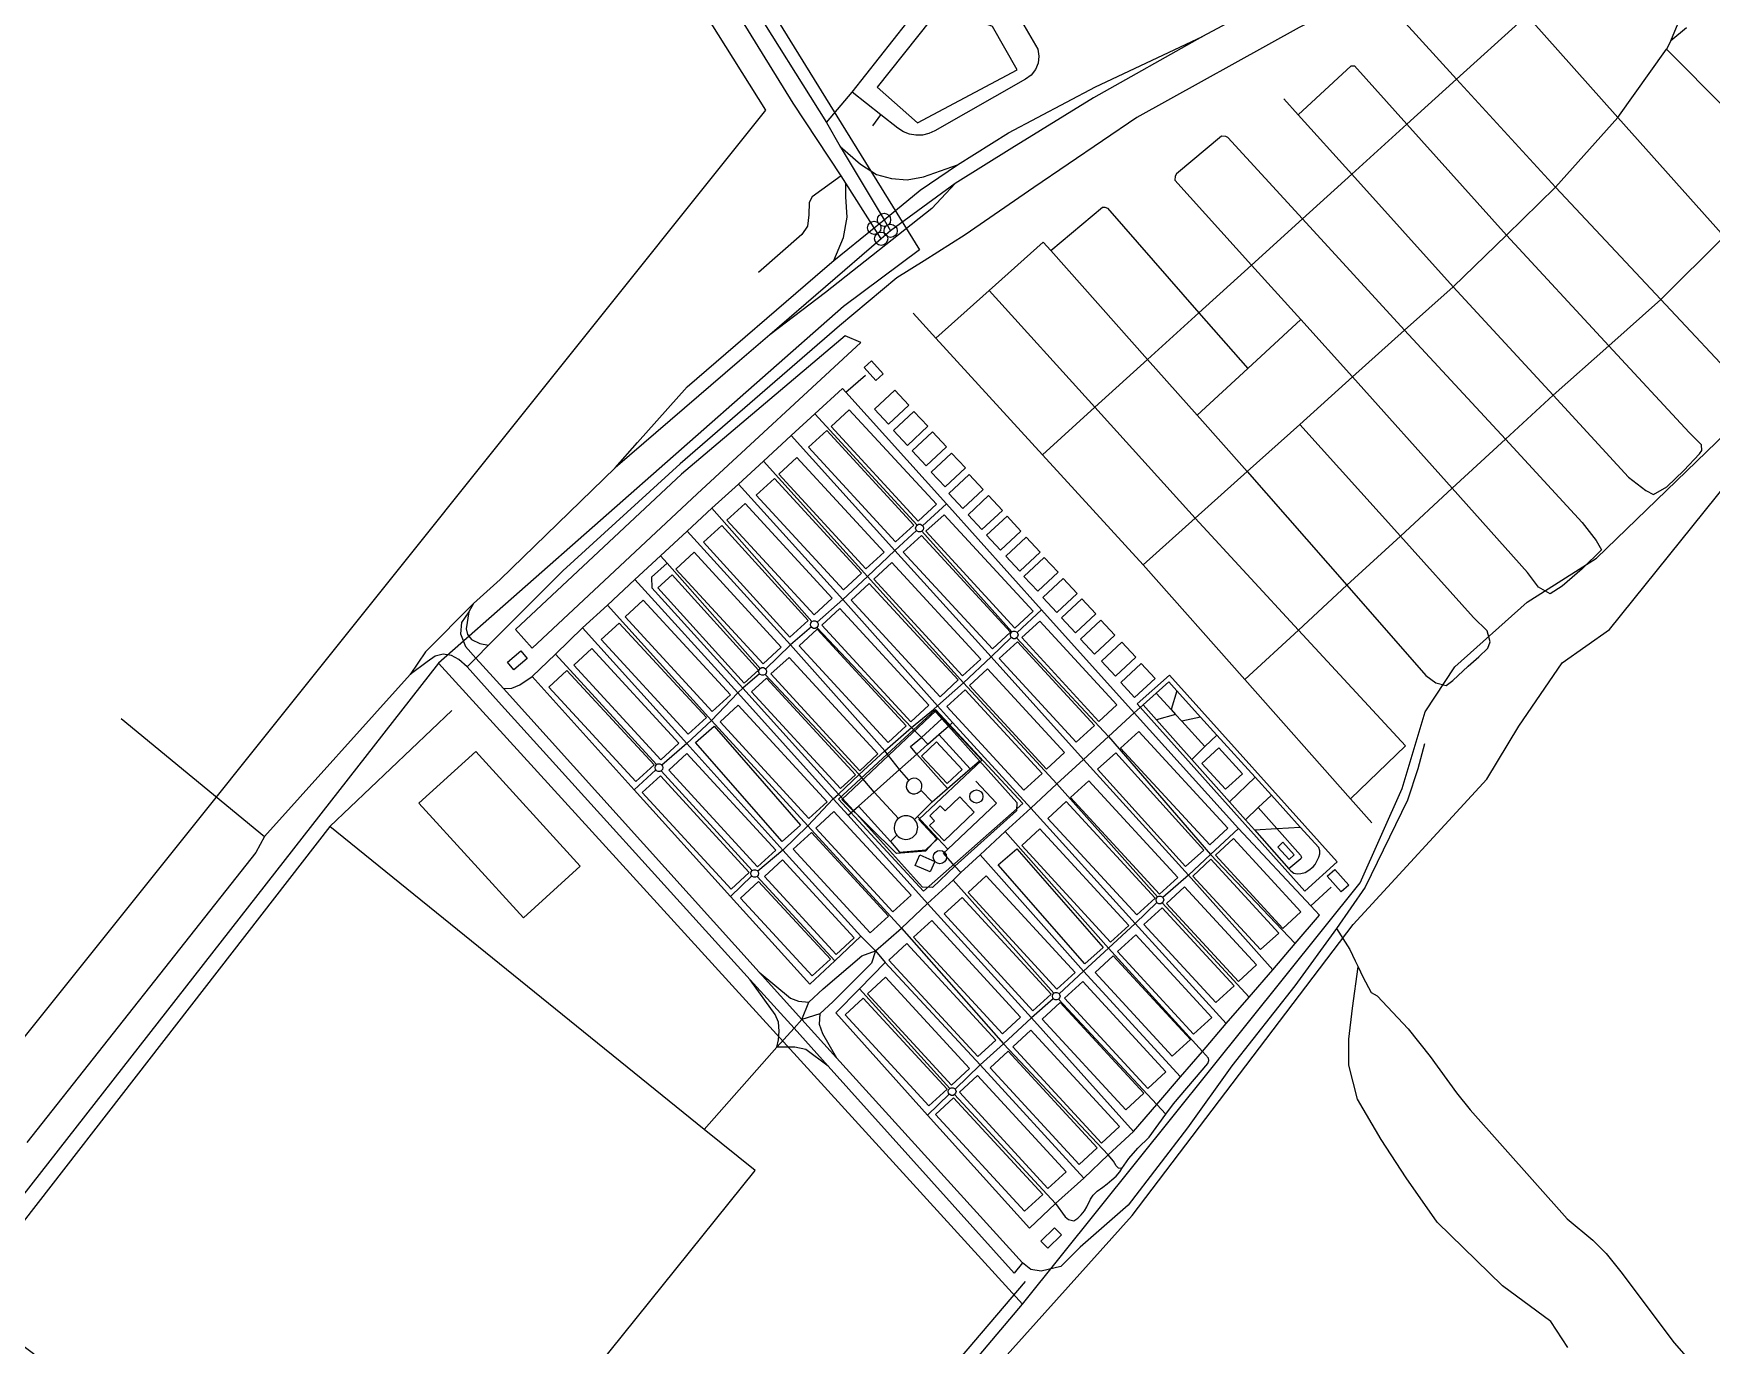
# Model space of a CAD drawing. Header units: metres. Extents: x 11276530 to 11306586, y 355867 to 367650.
# Drawn here: x 11294218 to 11295488, y 360342 to 361335 of the extents above; entities that cross this region are included whole.
import ezdxf

# ---------------------------------------------------------------- set-up
doc = ezdxf.new("R2010")
doc.units = ezdxf.units.M
for name, color, linetype in [('AMENITY', 6, 'Continuous'), ('BUILDING', 8, 'Continuous'), ('HIGHWAY_FOOTWAY', 6, 'Continuous'), ('HIGHWAY_PATH', 3, 'Continuous'), ('HIGHWAY_PRIMARY', 2, 'Continuous'), ('HIGHWAY_RESIDENTIAL', 7, 'Continuous'), ('HIGHWAY_SERVICE', 8, 'Continuous'), ('HIGHWAY_TERTIARY', 3, 'Continuous'), ('LANDUSE', 2, 'Continuous'), ('NATURAL_WATER', 5, 'Continuous'), ('OSM_OTHER', 7, 'Continuous')]:
    doc.layers.add(name, color=color, linetype=linetype)

msp = doc.modelspace()

# ---------------------------------------------------------------- linework, layer by layer
at = {"layer": 'AMENITY'}
for points in [[(11294918.7, 360757.1), (11294929.7, 360745.5), (11294906.8, 360723.8), (11294895.8, 360735.4), (11294899.6, 360739), (11294896, 360742.7), (11294904, 360750.3), (11294907.6, 360746.5), (11294918.7, 360757.1)], [(11294888.4, 360713.2), (11294899.8, 360708.3), (11294896.3, 360700.3), (11294884.9, 360705.2), (11294888.4, 360713.2)]]:
    msp.add_lwpolyline(points, close=True, dxfattribs=at)
for centre in [(11294931.3, 360757.5), (11294903.7, 360711.6)]:
    msp.add_circle(centre, 5, dxfattribs=at)
at = {"layer": 'BUILDING'}
for points in [[(11294852, 361087.3), (11294860.8, 361077.4), (11294855.2, 361072.4), (11294846.4, 361082.3), (11294852, 361087.3)], [(11294854.1, 361050.6), (11294869.5, 361065), (11294880.1, 361053.7), (11294864.7, 361039.3), (11294854.1, 361050.6)], [(11294835, 361050.3), (11294901, 360978.7), (11294887.2, 360966), (11294821.3, 361037.6), (11294835, 361050.3)], [(11294868.6, 361034.6), (11294884, 361049), (11294894.6, 361037.7), (11294879.1, 361023.3), (11294868.6, 361034.6)], [(11294818, 361034.5), (11294883.9, 360962.9), (11294870.2, 360950.2), (11294804.2, 361021.8), (11294818, 361034.5)], [(11294882.7, 361019.1), (11294898.1, 361033.5), (11294908.6, 361022.2), (11294893.2, 361007.8), (11294882.7, 361019.1)], [(11294795.5, 361014.1), (11294861.4, 360942.4), (11294847.7, 360929.8), (11294781.8, 361001.4), (11294795.5, 361014.1)], [(11294897.1, 361003.1), (11294912.5, 361017.5), (11294923.1, 361006.2), (11294907.7, 360991.8), (11294897.1, 361003.1)], [(11294778.4, 360998.3), (11294844.3, 360926.6), (11294830.6, 360914), (11294764.7, 360985.6), (11294778.4, 360998.3)], [(11294910.5, 360986.8), (11294925.9, 361001.2), (11294936.5, 360989.9), (11294921.1, 360975.5), (11294910.5, 360986.8)], [(11294925, 360970.8), (11294940.4, 360985.2), (11294951, 360973.9), (11294935.5, 360959.5), (11294925, 360970.8)], [(11294756.2, 360979.3), (11294822.1, 360907.7), (11294808.4, 360895), (11294742.5, 360966.7), (11294756.2, 360979.3)], [(11294906.8, 360970.8), (11294974.2, 360897.7), (11294960.5, 360885), (11294893.1, 360958.2), (11294906.8, 360970.8)], [(11294939, 360955.3), (11294954.5, 360969.7), (11294965, 360958.4), (11294949.6, 360944), (11294939, 360955.3)], [(11294738.6, 360962.7), (11294804, 360890.6), (11294790.2, 360878.1), (11294724.7, 360950.1), (11294738.6, 360962.7)], [(11294889.8, 360955), (11294957.1, 360881.9), (11294943.4, 360869.3), (11294876, 360942.4), (11294889.8, 360955)], [(11294717.7, 360942.3), (11294783.6, 360870.6), (11294769.9, 360858), (11294703.9, 360929.6), (11294717.7, 360942.3)], [(11294953.5, 360939.3), (11294968.9, 360953.7), (11294979.5, 360942.4), (11294964.1, 360928), (11294953.5, 360939.3)], [(11294867.3, 360934.6), (11294934.6, 360861.5), (11294920.9, 360848.8), (11294853.6, 360922), (11294867.3, 360934.6)], [(11294967.2, 360924.1), (11294982.6, 360938.5), (11294993.2, 360927.2), (11294977.8, 360912.8), (11294967.2, 360924.1)], [(11294701, 360925.2), (11294766.3, 360853), (11294755.5, 360843.2), (11294690.2, 360915.4), (11294701, 360925.2)], [(11294850.2, 360918.8), (11294917.5, 360845.7), (11294903.8, 360833), (11294836.5, 360906.2), (11294850.2, 360918.8)], [(11294981.7, 360908.1), (11294997.1, 360922.5), (11295007.7, 360911.2), (11294992.2, 360896.8), (11294981.7, 360908.1)], [(11294679.2, 360906), (11294745.1, 360834.4), (11294731.4, 360821.8), (11294665.5, 360893.4), (11294679.2, 360906)], [(11294995.7, 360892.6), (11295011.2, 360907), (11295021.7, 360895.7), (11295006.3, 360881.3), (11294995.7, 360892.6)], [(11294828, 360899.8), (11294895.3, 360826.7), (11294881.6, 360814.1), (11294814.3, 360887.2), (11294828, 360899.8)], [(11295010.2, 360876.6), (11295025.6, 360891), (11295036.2, 360879.7), (11295020.8, 360865.3), (11295010.2, 360876.6)], [(11294661, 360888.8), (11294726.9, 360817.2), (11294713.2, 360804.6), (11294647.2, 360876.2), (11294661, 360888.8)], [(11294810.9, 360884.1), (11294878.2, 360810.9), (11294864.5, 360798.3), (11294797.2, 360871.4), (11294810.9, 360884.1)], [(11294979.4, 360890.3), (11295037.7, 360826.9), (11295024, 360814.3), (11294965.6, 360877.7), (11294979.4, 360890.3)], [(11294591.4, 360862), (11294581.2, 360853.4), (11294576.3, 360859.2), (11294586.5, 360867.8), (11294591.4, 360862)], [(11294640.3, 360869.5), (11294706.2, 360797.9), (11294692.5, 360785.2), (11294626.6, 360856.8), (11294640.3, 360869.5)], [(11294962.3, 360874.5), (11295020.6, 360811.1), (11295006.9, 360798.5), (11294948.6, 360861.9), (11294962.3, 360874.5)], [(11295026.1, 360859.8), (11295041.5, 360874.2), (11295052.1, 360862.9), (11295036.7, 360848.5), (11295026.1, 360859.8)], [(11294621.4, 360852.9), (11294687.3, 360781.3), (11294673.6, 360768.7), (11294607.7, 360840.3), (11294621.4, 360852.9)], [(11294789.5, 360862.8), (11294856.8, 360789.7), (11294843.1, 360777), (11294775.8, 360850.2), (11294789.5, 360862.8)], [(11294939.8, 360854.1), (11294998.1, 360790.7), (11294984.4, 360778.1), (11294926.1, 360841.5), (11294939.8, 360854.1)], [(11295040.6, 360843.8), (11295056, 360858.2), (11295066.6, 360846.9), (11295051.1, 360832.5), (11295040.6, 360843.8)], [(11294772.4, 360847), (11294839.7, 360773.9), (11294828.5, 360763.5), (11294761.1, 360836.7), (11294772.4, 360847)], [(11294922.7, 360838.3), (11294981.1, 360774.9), (11294967.3, 360762.3), (11294909, 360825.7), (11294922.7, 360838.3)], [(11294751, 360826.6), (11294818.3, 360753.4), (11294804.6, 360740.8), (11294737.3, 360814), (11294751, 360826.6)], [(11294732.8, 360810.6), (11294798.2, 360735.7), (11294784.2, 360723.5), (11294718.7, 360798.3), (11294732.8, 360810.6)], [(11295054.2, 360806.7), (11295121.6, 360733.5), (11295107.9, 360720.9), (11295040.5, 360794.1), (11295054.2, 360806.7)], [(11294712.1, 360790), (11294779.4, 360716.9), (11294765.7, 360704.2), (11294698.4, 360777.4), (11294712.1, 360790)], [(11295036.9, 360790.6), (11295103.5, 360716.9), (11295089.7, 360704.4), (11295023, 360778.1), (11295036.9, 360790.6)], [(11294692.1, 360773), (11294759.4, 360699.9), (11294745.7, 360687.3), (11294678.3, 360760.4), (11294692.1, 360773)], [(11295016.3, 360769.4), (11295083.7, 360696.2), (11295069.9, 360683.6), (11295002.6, 360756.7), (11295016.3, 360769.4)], [(11294999.2, 360753.6), (11295066.6, 360680.4), (11295052.8, 360667.8), (11294985.5, 360740.9), (11294999.2, 360753.6)], [(11294823.5, 360746.1), (11294881.9, 360682.7), (11294868.1, 360670.1), (11294809.8, 360733.5), (11294823.5, 360746.1)], [(11294806.4, 360730.3), (11294864.8, 360666.9), (11294851, 360654.3), (11294792.7, 360717.7), (11294806.4, 360730.3)], [(11294979.3, 360733), (11295046.6, 360659.9), (11295032.9, 360647.2), (11294965.6, 360720.4), (11294979.3, 360733)], [(11294961.8, 360717.9), (11295027.3, 360643.1), (11295013.3, 360630.8), (11294947.8, 360705.6), (11294961.8, 360717.9)], [(11295125.9, 360725.7), (11295177, 360670.2), (11295163.3, 360657.6), (11295112.2, 360713), (11295125.9, 360725.7)], [(11294784.6, 360709.5), (11294838.9, 360650.5), (11294825.2, 360637.9), (11294770.9, 360696.9), (11294784.6, 360709.5)], [(11295108.8, 360709.9), (11295160.2, 360654.1), (11295146.4, 360641.5), (11295095.1, 360697.2), (11295108.8, 360709.9)], [(11295202.6, 360702.2), (11295213.1, 360690.3), (11295207.5, 360685.3), (11295196.9, 360697.1), (11295202.6, 360702.2)], [(11294766.5, 360693.2), (11294820.8, 360634.2), (11294807.1, 360621.6), (11294752.8, 360680.6), (11294766.5, 360693.2)], [(11294938.7, 360697.4), (11295006, 360624.3), (11294992.3, 360611.6), (11294925, 360684.8), (11294938.7, 360697.4)], [(11295088.9, 360689), (11295143.3, 360629.9), (11295129.6, 360617.3), (11295075.2, 360676.4), (11295088.9, 360689)], [(11294920.5, 360681.1), (11294987.8, 360607.9), (11294974.1, 360595.3), (11294906.8, 360668.5), (11294920.5, 360681.1)], [(11294897.5, 360663.7), (11294964.8, 360590.5), (11294951.1, 360577.9), (11294883.8, 360651), (11294897.5, 360663.7)], [(11295071.9, 360673.2), (11295126.4, 360614), (11295112.6, 360601.4), (11295058.1, 360660.6), (11295071.9, 360673.2)], [(11295051.9, 360652.7), (11295109.4, 360590.2), (11295095.7, 360577.6), (11295038.2, 360640), (11295051.9, 360652.7)], [(11294878.7, 360646.2), (11294946.1, 360573.1), (11294932.4, 360560.5), (11294865, 360633.6), (11294878.7, 360646.2)], [(11295034.9, 360636.9), (11295093.3, 360573.4), (11295079.6, 360560.8), (11295021.1, 360624.2), (11295034.9, 360636.9)], [(11294862.6, 360620.7), (11294926.1, 360551.6), (11294912.4, 360539), (11294848.8, 360608.1), (11294862.6, 360620.7)], [(11295011.9, 360617.3), (11295074.8, 360548.9), (11295061.1, 360536.3), (11294998.1, 360604.7), (11295011.9, 360617.3)], [(11294845.7, 360604.7), (11294909.1, 360535.8), (11294895.3, 360523.2), (11294832, 360592.1), (11294845.7, 360604.7)], [(11294994.8, 360601.5), (11295058, 360532.9), (11295044.3, 360520.2), (11294981, 360588.9), (11294994.8, 360601.5)], [(11294972.5, 360580.5), (11295039.6, 360507.6), (11295025.9, 360495), (11294958.8, 360567.9), (11294972.5, 360580.5)], [(11294955.4, 360564.7), (11295022.8, 360491.5), (11295009.1, 360478.9), (11294941.7, 360552.1), (11294955.4, 360564.7)], [(11294932.1, 360546.3), (11294999.2, 360473.4), (11294985.5, 360460.7), (11294918.4, 360533.6), (11294932.1, 360546.3)], [(11294914.1, 360529.4), (11294981.5, 360456.2), (11294967.8, 360443.6), (11294900.4, 360516.8), (11294914.1, 360529.4)], [(11294995.7, 360425.5), (11294985.3, 360415.4), (11294980, 360420.7), (11294990.4, 360430.9), (11294995.7, 360425.5)]]:
    msp.add_lwpolyline(points, close=True, dxfattribs=at)
at = {"layer": 'HIGHWAY_FOOTWAY'}
for points in [[(11294809, 361047.2), (11294886.4, 360962.9)], [(11294770.1, 361011.3), (11294848.8, 360924)], [(11294731, 360975.7), (11294806.8, 360889.9)], [(11294908.6, 360978.9), (11294890.4, 360962.4)], [(11294886, 360958.9), (11294869.6, 360943.8)], [(11294886.4, 360962.9), (11294887.6, 360963.5), (11294888.9, 360963.5), (11294890, 360962.9), (11294890.4, 360962.4), (11294890.9, 360961.9), (11294891.2, 360960.6), (11294890.9, 360959.3), (11294890.1, 360958.3), (11294888.9, 360957.8), (11294887.6, 360957.8), (11294886.4, 360958.3), (11294886, 360958.9), (11294885.6, 360959.3), (11294885.3, 360960.6), (11294885.6, 360961.9), (11294886.4, 360962.9)], [(11294890.1, 360958.3), (11294958.1, 360882.1)], [(11294869.6, 360943.8), (11294848.8, 360924)], [(11294697.2, 360934.2), (11294685.5, 360923.5), (11294685.6, 360915.5), (11294754.6, 360839.4), (11294826.9, 360759.3)], [(11294692.3, 360939.7), (11294697.2, 360934.2), (11294767.6, 360854.4)], [(11294848.8, 360924), (11294830.1, 360906.6)], [(11294848.8, 360924), (11294921.6, 360843.6)], [(11294830.1, 360906.6), (11294810.8, 360889.4)], [(11294652.1, 360902.2), (11294730.8, 360815)], [(11294980.5, 360898.8), (11294962.1, 360881.6)], [(11294806.4, 360885.9), (11294790.6, 360872.3)], [(11294806.8, 360889.9), (11294808, 360890.4), (11294809.3, 360890.4), (11294810.4, 360889.9), (11294810.8, 360889.4), (11294811.3, 360888.9), (11294811.6, 360887.6), (11294811.3, 360886.3), (11294810.5, 360885.3), (11294809.3, 360884.7), (11294808, 360884.7), (11294806.8, 360885.3), (11294806.4, 360885.9), (11294806, 360886.3), (11294805.7, 360887.6), (11294806, 360888.8), (11294806.8, 360889.9)], [(11294810.5, 360885.3), (11294882.3, 360809.6)], [(11294958.1, 360882.1), (11294959.2, 360882.6), (11294960.5, 360882.6), (11294961.7, 360882.1), (11294962.1, 360881.6), (11294962.5, 360881.1), (11294962.8, 360879.8), (11294962.5, 360878.5), (11294961.7, 360877.5), (11294960.6, 360876.9), (11294959.3, 360876.9), (11294958.1, 360877.5), (11294957.7, 360877.9), (11294957.3, 360878.5), (11294957, 360879.8), (11294957.3, 360881), (11294958.1, 360882.1)], [(11294790.6, 360872.3), (11294771.7, 360853.9)], [(11294957.7, 360877.9), (11294942.5, 360863.1)], [(11294961.7, 360877.5), (11295031.4, 360802.8)], [(11294612.6, 360865.3), (11294689.2, 360781.6)], [(11294767.6, 360854.4), (11294768.8, 360855), (11294770.1, 360855), (11294771.3, 360854.4), (11294771.7, 360853.9), (11294772.1, 360853.4), (11294772.4, 360852.1), (11294772.1, 360850.9), (11294771.3, 360849.9), (11294770.1, 360849.3), (11294768.8, 360849.3), (11294767.7, 360849.8), (11294767.2, 360850.4), (11294766.8, 360850.9), (11294766.5, 360852.1), (11294766.8, 360853.4), (11294767.6, 360854.4)], [(11294942.5, 360863.1), (11294921.6, 360843.6)], [(11294767.2, 360850.4), (11294754.6, 360839.4), (11294750.7, 360836)], [(11294771.3, 360849.9), (11294842.6, 360774)], [(11294921.6, 360843.6), (11294901.9, 360826)], [(11294921.6, 360843.6), (11294992.3, 360767)], [(11295190.5, 360718.8), (11295176.5, 360734.3), (11295154.6, 360758.5), (11295142.3, 360772), (11295113.4, 360804), (11295101, 360817.6), (11295083.1, 360837.4), (11295076.9, 360844.2), (11295067.5, 360835.8), (11295057.6, 360826.8), (11295050.8, 360820.7)], [(11294750.7, 360836), (11294730.8, 360815)], [(11295067.5, 360835.8), (11295078.7, 360823.4), (11295082.1, 360819.6), (11295086.8, 360814.4), (11295104.2, 360795.2)], [(11295083.1, 360837.4), (11295078.7, 360823.4)], [(11294730.8, 360815), (11294712.1, 360797.5)], [(11294730.8, 360815), (11294803.7, 360735.3), (11294874.7, 360657.7)], [(11294898.8, 360823.4), (11294905.1, 360816.3), (11294910.1, 360810.8), (11294933.6, 360784.5), (11294961.9, 360753), (11294961.6, 360746.7), (11294915.1, 360704.8), (11294898.1, 360688.6), (11294890.4, 360688.7), (11294838.4, 360746.9), (11294826.9, 360759.3)], [(11295057.6, 360826.8), (11295067.7, 360815.4), (11295094.3, 360785.5), (11295122.9, 360753.4), (11295134.9, 360739.9), (11295141.7, 360732.2), (11295167.8, 360702.8), (11295169.2, 360701.3), (11295171.5, 360699.4), (11295174.2, 360698.9), (11295177, 360699.1), (11295180.2, 360700), (11295183, 360701.7), (11295186.1, 360704.1), (11295187.8, 360706), (11295189.5, 360709.4), (11295190.4, 360711.4), (11295191.2, 360714.1), (11295191.2, 360716.4), (11295190.5, 360718.8)], [(11295082.1, 360819.6), (11295067.7, 360815.4)], [(11295101, 360817.6), (11295086.8, 360814.4)], [(11295031.4, 360802.8), (11295108.6, 360713.6)], [(11295113.4, 360804), (11295104.2, 360795.2), (11295094.3, 360785.5)], [(11294712.1, 360797.5), (11294693.2, 360781.1)], [(11294688.7, 360777.6), (11294672.3, 360762.5)], [(11294689.2, 360781.6), (11294690.3, 360782.1), (11294691.6, 360782.1), (11294692.8, 360781.6), (11294693.2, 360781.1), (11294693.6, 360780.5), (11294693.9, 360779.3), (11294693.6, 360778), (11294692.8, 360777), (11294691.7, 360776.4), (11294690.4, 360776.4), (11294689.2, 360777), (11294688.7, 360777.6), (11294688.4, 360778), (11294688.1, 360779.3), (11294688.4, 360780.5), (11294689.2, 360781.6)], [(11294692.8, 360777), (11294761.7, 360701.4)], [(11294992.3, 360767), (11295068.4, 360681.4)], [(11295142.3, 360772), (11295122.9, 360753.4)], [(11294784.9, 360716.9), (11294803.7, 360735.3), (11294822.9, 360755.7)], [(11295154.6, 360758.5), (11295144.7, 360749.2), (11295134.9, 360739.9)], [(11295144.7, 360749.2), (11295158.7, 360733.2), (11295176.7, 360713.1), (11295177.3, 360711.6), (11295177, 360710.2), (11295167.8, 360702.8)], [(11294953.1, 360731), (11295031.2, 360642.6)], [(11295129.8, 360733.2), (11295108.6, 360713.6), (11295091.8, 360698)], [(11295141.7, 360732.2), (11295158.7, 360733.2), (11295176.5, 360734.3)], [(11294784.9, 360716.9), (11294765.8, 360701)], [(11295108.6, 360713.6), (11295172.6, 360646.2)], [(11294761.7, 360701.4), (11294762.9, 360702), (11294764.2, 360702), (11294765.4, 360701.5), (11294765.8, 360701), (11294766.2, 360700.4), (11294766.5, 360699.2), (11294766.2, 360697.9), (11294765.4, 360696.9), (11294764.2, 360696.3), (11294762.9, 360696.3), (11294761.7, 360696.9), (11294761.4, 360697.3), (11294760.9, 360697.9), (11294760.6, 360699.1), (11294760.9, 360700.4), (11294761.7, 360701.4)], [(11294761.4, 360697.3), (11294745.2, 360681.7)], [(11294765.4, 360696.9), (11294824.2, 360633.1)], [(11294913.8, 360694.1), (11294989.9, 360608.5)], [(11295091.8, 360698), (11295072.4, 360680.9)], [(11295068, 360677.3), (11295051.5, 360661.4)], [(11295068.4, 360681.4), (11295069.5, 360682), (11295070.8, 360682), (11295072, 360681.4), (11295072.4, 360680.9), (11295072.8, 360680.4), (11295073.1, 360679.1), (11295072.8, 360677.9), (11295072, 360676.9), (11295070.9, 360676.3), (11295069.5, 360676.3), (11295068.4, 360676.8), (11295068, 360677.3), (11295067.6, 360677.9), (11295067.3, 360679.1), (11295067.6, 360680.4), (11295068.4, 360681.4)], [(11295072, 360676.9), (11295137.8, 360605.5)], [(11294874.7, 360657.7), (11294951.8, 360570.3)], [(11295051.5, 360661.4), (11295031.2, 360642.6), (11295012.5, 360625.2)], [(11295031.2, 360642.6), (11295102.5, 360564.4)], [(11295012.5, 360625.2), (11294993.9, 360608.1)], [(11294842.9, 360611.8), (11294911.1, 360536.3)], [(11294989.5, 360604.4), (11294973, 360589.9)], [(11294989.9, 360608.5), (11294991, 360609.1), (11294992.3, 360609.1), (11294993.5, 360608.6), (11294993.9, 360608.1), (11294994.3, 360607.5), (11294994.6, 360606.3), (11294994.3, 360605), (11294993.5, 360604), (11294992.3, 360603.4), (11294991, 360603.4), (11294989.9, 360604), (11294989.5, 360604.4), (11294989.1, 360605), (11294988.8, 360606.2), (11294989.1, 360607.5), (11294989.9, 360608.5)], [(11294993.5, 360604), (11295068, 360524.4)], [(11294973, 360589.9), (11294951.8, 360570.3), (11294934.1, 360554.3)], [(11294951.8, 360570.3), (11295031.1, 360486.1)], [(11294991.3, 360449.4), (11294998.6, 360439.3), (11295001.1, 360437.1), (11295005, 360436.2), (11295008.2, 360438.2), (11295010.5, 360440.8), (11295013.1, 360443.8), (11295014.9, 360446.7), (11295017.6, 360452.5), (11295019.8, 360455.7), (11295022.7, 360458.7), (11295027, 360461.7), (11295030.2, 360464.3), (11295033.9, 360467.2), (11295037, 360470), (11295039.8, 360473.2), (11295041.5, 360475.8), (11295046.6, 360483.3), (11295053.4, 360491.2), (11295062, 360499.6), (11295074.7, 360516.9), (11295080.6, 360524.7), (11295106.6, 360555.3), (11295107.3, 360557.6), (11295106.9, 360559.3), (11295102.5, 360564.4)], [(11294934.1, 360554.3), (11294915.2, 360535.8)], [(11294911.1, 360536.3), (11294912.3, 360536.9), (11294913.6, 360536.9), (11294914.8, 360536.3), (11294915.2, 360535.8), (11294915.6, 360535.3), (11294915.9, 360534.1), (11294915.6, 360532.8), (11294914.8, 360531.8), (11294913.6, 360531.2), (11294912.3, 360531.2), (11294911.2, 360531.8), (11294910.8, 360532.2), (11294910.3, 360532.8), (11294910, 360534), (11294910.3, 360535.3), (11294911.1, 360536.3)], [(11294910.8, 360532.2), (11294894.3, 360516.3)], [(11294914.8, 360531.8), (11294991.3, 360449.4)], [(11295074.7, 360516.9), (11295068, 360524.4)], [(11295041.5, 360475.8), (11295038.8, 360476.1), (11295037, 360477.9), (11295035.1, 360481.4), (11295031.1, 360486.1)]]:
    msp.add_lwpolyline(points, dxfattribs=at)
at = {"layer": 'HIGHWAY_PATH'}
for points in [[(11294909.5, 360763.6), (11294886.3, 360789.6), (11294881.5, 360795.2), (11294889.7, 360802.1), (11294905.1, 360816.3)], [(11294834.2, 360743.2), (11294838.4, 360746.9), (11294842.1, 360750.2), (11294854, 360760.8), (11294873, 360777.8), (11294886.3, 360789.6), (11294894.6, 360797), (11294902.9, 360804.4), (11294910.1, 360810.8), (11294913.2, 360813.6)], [(11294894.6, 360797), (11294889.7, 360802.1), (11294882.3, 360809.6)], [(11294902.9, 360804.4), (11294926.5, 360778.4)], [(11294880.1, 360769.8), (11294873, 360777.8), (11294861.9, 360792)], [(11294897.9, 360753.5), (11294909.5, 360763.6), (11294926.5, 360778.4), (11294933.6, 360784.5)], [(11294872.4, 360740.9), (11294854, 360760.8), (11294842.6, 360774)], [(11294889.2, 360768.5), (11294887.8, 360770.1), (11294886, 360771), (11294883.9, 360771.3), (11294881.9, 360770.9), (11294880.1, 360769.8), (11294879, 360768.3), (11294878.3, 360766.6), (11294878.2, 360764.7), (11294878.7, 360762.9), (11294879.7, 360761.4), (11294881.2, 360760.2), (11294882.9, 360759.5), (11294884.7, 360759.4), (11294886.5, 360759.9), (11294889.5, 360762.1), (11294889.4, 360762.5), (11294890, 360764.5), (11294890, 360766.6), (11294889.2, 360768.5)], [(11294909.6, 360717.6), (11294902.2, 360725.6), (11294886.7, 360742.2), (11294897.9, 360753.5), (11294889.5, 360762.1)], [(11294842.1, 360750.2), (11294866.4, 360723.5), (11294873.1, 360715.4), (11294893.1, 360717.1), (11294902.2, 360725.6)], [(11294873.1, 360726.5), (11294874.2, 360725.8), (11294875.4, 360725.4), (11294876.7, 360725.1), (11294878, 360725), (11294879.3, 360725.1), (11294880.6, 360725.4), (11294881.8, 360725.9), (11294882.9, 360726.5), (11294883.9, 360727.3), (11294884.8, 360728.3), (11294885.6, 360729.3), (11294886.1, 360730.5), (11294886.6, 360731.7), (11294886.8, 360733), (11294886.9, 360734.3), (11294886.7, 360735.5), (11294886.4, 360736.8), (11294885.9, 360738), (11294885.2, 360739.1), (11294884.4, 360740.1), (11294883.7, 360740.7), (11294882.9, 360741.3), (11294882.1, 360741.8), (11294881.3, 360742.2), (11294880.4, 360742.5), (11294879.5, 360742.7), (11294878.5, 360742.8), (11294877.6, 360742.8), (11294876.6, 360742.8), (11294875.7, 360742.6), (11294874.8, 360742.3), (11294873.9, 360741.9), (11294873.1, 360741.4), (11294872.4, 360740.9), (11294871.4, 360740), (11294870.6, 360739), (11294870, 360737.9), (11294869.5, 360736.7), (11294869.2, 360735.4), (11294869, 360734.1), (11294869.1, 360732.8), (11294869.3, 360731.6), (11294869.8, 360730.3), (11294870.4, 360729.2), (11294871.2, 360728.2), (11294872.1, 360727.2), (11294873.1, 360726.5)], [(11294886.7, 360742.2), (11294884.4, 360740.1)], [(11294871.2, 360728.2), (11294866.4, 360723.5)]]:
    msp.add_lwpolyline(points, dxfattribs=at)
at = {"layer": 'HIGHWAY_PRIMARY'}
for points in [[(11295488.4, 361511.5), (11295400.9, 361479.4), (11295383.7, 361471.7), (11295248.1, 361410.7), (11295219.1, 361395.3), (11295102.4, 361332.8)], [(11294861.4, 361194), (11294888.7, 361216.5), (11294917, 361235.6), (11294955.6, 361259.9), (11295021.4, 361294.8), (11295102.4, 361332.8)], [(11295102.4, 361332.8), (11295019.9, 361286.5), (11294958.1, 361248.3), (11294915.3, 361221.5), (11294866.4, 361185.7)], [(11294915.3, 361221.5), (11294897.6, 361202.5), (11294817.1, 361139.1), (11294774.9, 361106.9)], [(11294657.8, 361006.2), (11294674.9, 361025.5), (11294712.5, 361067.6), (11294816.7, 361157.4), (11294823.5, 361163.2), (11294854, 361188)], [(11294854, 361188), (11294861.4, 361194)], [(11294866.4, 361185.7), (11294859.2, 361179.7)], [(11294859.2, 361179.7), (11294774.9, 361106.9), (11294752.1, 361087.2), (11294657.8, 361006.2)], [(11294657.8, 361006.2), (11294570.9, 360921.8), (11294550.6, 360903.5)], [(11294550.6, 360903.5), (11294514.4, 360867), (11294502.7, 360849.8)], [(11294502.7, 360849.8), (11294392.4, 360727.1), (11294385.8, 360715.1), (11294212.5, 360495.6)]]:
    msp.add_lwpolyline(points, dxfattribs=at)
at = {"layer": 'HIGHWAY_RESIDENTIAL'}
for points in [[(11295405.4, 361446.8), (11295394.1, 361442.4), (11295327.1, 361416.1), (11295175.6, 361339.7), (11295052.7, 361271.4), (11294974.7, 361218.5), (11294922.9, 361182.6), (11294891.7, 361163.1), (11294871.2, 361150), (11294827.7, 361113.8), (11294707.1, 361009.4), (11294618.3, 360928.3), (11294562.1, 360872)], [(11294981.3, 361016.2), (11295020.9, 361052.1), (11295060.9, 361088.4), (11295099.8, 361123.7), (11295139.6, 361159.8), (11295178.1, 361194.7), (11295215.4, 361228.6), (11295257.2, 361266.5), (11295294.7, 361300.5), (11295344.3, 361345.5), (11295347.3, 361346.4)], [(11295253.5, 361345.6), (11295294.7, 361300.5), (11295369.7, 361218.7)], [(11295347.3, 361346.4), (11295350.7, 361345.7), (11295416.7, 361271.6)], [(11295468.9, 361339.5), (11295456.9, 361329.5), (11295462.4, 361342.8)], [(11295416.7, 361271.6), (11295453.7, 361323.3)], [(11295456.9, 361329.5), (11295453.7, 361323.3)], [(11295453.7, 361323.3), (11295544.6, 361231.9)], [(11295217.6, 361310.7), (11295257.2, 361266.5), (11295332.5, 361182.4)], [(11295164, 361285.6), (11295174.9, 361273.5), (11295215.4, 361228.6), (11295292.2, 361143.4)], [(11295292.2, 361143.4), (11295332.5, 361182.4), (11295369.7, 361218.7), (11295416.7, 361271.6)], [(11295416.7, 361271.6), (11295497.4, 361181.5)], [(11295121.7, 361256.3), (11295178.1, 361194.7), (11295255.4, 361110.4)], [(11295081.5, 361224.1), (11295139.6, 361159.8), (11295176.8, 361118.6), (11295216.1, 361075.1)], [(11295369.7, 361218.7), (11295449.3, 361133.7), (11295513.2, 361065.5)], [(11295030.6, 361202.9), (11295099.8, 361123.7), (11295136.7, 361081.5)], [(11294981.9, 361177.2), (11294987.6, 361170.8), (11295060.9, 361088.4), (11295098.4, 361046.2), (11295136.3, 361003.6)], [(11295332.5, 361182.4), (11295410.1, 361098.6), (11295470.9, 361032.9)], [(11295367.9, 361061.2), (11295410.1, 361098.6), (11295449.3, 361133.7), (11295497.4, 361181.5)], [(11294940.9, 361140.4), (11295020.9, 361052.1), (11295096.9, 360968.2)], [(11295096.9, 360968.2), (11295136.3, 361003.6), (11295176, 361039.2), (11295216.1, 361075.1), (11295255.4, 361110.4), (11295292.2, 361143.4)], [(11295292.2, 361143.4), (11295367.9, 361061.2)], [(11294883.4, 361123.3), (11294900.7, 361104.4), (11294981.3, 361016.2), (11295057.5, 360932.8)], [(11295255.4, 361110.4), (11295331.7, 361027.9), (11295389.8, 360964.8)], [(11295216.1, 361075.1), (11295291.5, 360990.8), (11295348.4, 360927.1)], [(11294573.3, 360839.2), (11294579.7, 360839.5), (11294585.6, 360841.9), (11294595.1, 360848.3), (11294612.6, 360865.3), (11294633.2, 360885.2), (11294652.1, 360902.2), (11294672.8, 360921.7), (11294692.3, 360939.7), (11294712.5, 360958.3), (11294731, 360975.7), (11294751.2, 360994), (11294770.1, 361011.3), (11294791.1, 361030.8), (11294809, 361047.2), (11294829.9, 361066.4)], [(11295050.8, 360820.7), (11294980.5, 360898.8), (11294908.6, 360978.9), (11294832.5, 361063.5), (11294829.9, 361066.4)], [(11295134.4, 360846), (11295175.1, 360883.5), (11295211.8, 360917.4), (11295252.2, 360954.6), (11295291.5, 360990.8), (11295331.7, 361027.9), (11295367.9, 361061.2)], [(11295367.9, 361061.2), (11295424.9, 360999.3)], [(11294791.1, 361030.8), (11294869.6, 360943.8), (11294942.5, 360863.1), (11295012.5, 360785.4)], [(11295176, 361039.2), (11295252.2, 360954.6), (11295307.7, 360893)], [(11294751.2, 360994), (11294830.1, 360906.6), (11294901.9, 360826), (11294913.2, 360813.6), (11294972.4, 360748.5)], [(11295136.3, 361003.6), (11295211.8, 360917.4), (11295271.6, 360849)], [(11295057.5, 360932.8), (11295096.9, 360968.2)], [(11295096.9, 360968.2), (11295175.1, 360883.5), (11295256, 360795.9)], [(11294712.5, 360958.3), (11294790.6, 360872.3), (11294861.9, 360792)], [(11295057.5, 360932.8), (11295134.4, 360846), (11295214.5, 360755.7), (11295230.7, 360737.4)], [(11294672.8, 360921.7), (11294750.7, 360836), (11294822.9, 360755.7), (11294834.2, 360743.2), (11294894.2, 360676.5)], [(11294547, 360897.3), (11294541.6, 360889.3), (11294540.7, 360880.5), (11294544.7, 360871), (11294552.3, 360862.2)], [(11294547, 360897.3), (11294545.1, 360884.5), (11294546, 360880), (11294549.1, 360876.2), (11294555.4, 360873.2), (11294562.1, 360872)], [(11294550.6, 360903.5), (11294547, 360897.3)], [(11294633.2, 360885.2), (11294712.1, 360797.5), (11294784.9, 360716.9), (11294843.8, 360651.6), (11294855, 360640.5)], [(11294562.1, 360872), (11294552.3, 360862.2)], [(11294545.8, 360855.7), (11294539.5, 360861.1), (11294533.9, 360864.3), (11294527.6, 360865.2), (11294521.6, 360863.6), (11294515.5, 360859.4), (11294502.7, 360849.8)], [(11294552.3, 360862.2), (11294545.8, 360855.7)], [(11294793.3, 360582), (11294760, 360618.7), (11294569.5, 360829.1), (11294545.8, 360855.7)], [(11294552.3, 360862.2), (11294573.3, 360839.2), (11294767, 360624.4), (11294799.3, 360588.6)], [(11294595.1, 360848.3), (11294672.3, 360762.5), (11294745.2, 360681.7), (11294805.2, 360615.3), (11294824.2, 360633.1), (11294843.8, 360651.6)], [(11294855, 360640.5), (11294874.7, 360657.7), (11294894.2, 360676.5), (11294913.8, 360694.1), (11294919.5, 360699.8), (11294934.1, 360713.2), (11294953.1, 360731), (11294972.4, 360748.5), (11294992.3, 360767), (11295012.5, 360785.4), (11295031.4, 360802.8), (11295050.8, 360820.7)], [(11295190.9, 360667.7), (11295184.5, 360674.7), (11295129.8, 360733.2), (11295050.8, 360820.7)], [(11295012.5, 360785.4), (11295091.8, 360698), (11295155.8, 360626.2)], [(11294972.4, 360748.5), (11295051.5, 360661.4), (11295120.3, 360585.5)], [(11294934.1, 360713.2), (11295012.5, 360625.2), (11295085.7, 360545.1)], [(11294894.2, 360676.5), (11294973, 360589.9), (11295050.1, 360503.8)], [(11294971.4, 360430.6), (11294991.3, 360449.4), (11295012.7, 360468.5), (11295031.1, 360486.1), (11295050.1, 360503.8), (11295068, 360524.4), (11295085.7, 360545.1), (11295102.5, 360564.4), (11295120.3, 360585.5), (11295137.8, 360605.5), (11295155.8, 360626.2), (11295172.6, 360646.2), (11295190.9, 360667.7)], [(11294804.5, 360601.8), (11294815.2, 360611.9), (11294844.5, 360636.9), (11294855, 360640.5), (11294851.9, 360631.2), (11294823, 360602.3), (11294812.8, 360593)], [(11294855, 360640.5), (11294862.3, 360631.8), (11294934.1, 360554.3), (11295012.7, 360468.5)], [(11294767, 360624.4), (11294790.6, 360604.9), (11294796.7, 360602.4), (11294804.5, 360601.8)], [(11294862.3, 360631.8), (11294842.9, 360611.8), (11294824.9, 360593.8), (11294894.3, 360516.3), (11294971.4, 360430.6)], [(11294819, 360553.3), (11294802.3, 360566), (11294794, 360567.8), (11294785.7, 360567.8), (11294780.3, 360567.8), (11294781.4, 360573.2), (11294782.1, 360579.9), (11294781.4, 360586.6), (11294778.9, 360592.5), (11294760, 360618.7)], [(11294799.3, 360588.6), (11294804.5, 360601.8)], [(11294799.3, 360588.6), (11294793.3, 360582)], [(11294812.8, 360593), (11294799.3, 360588.6)], [(11294799.3, 360588.6), (11294825.4, 360559.7), (11294966.1, 360404.3)], [(11294812.8, 360593), (11294812.3, 360585.1), (11294814.7, 360578.1), (11294825.4, 360559.7)], [(11294793.3, 360582), (11294780.3, 360567.8)], [(11294959.8, 360396.7), (11294819, 360553.3), (11294793.3, 360582)], [(11294966.1, 360404.3), (11294959.8, 360396.7)]]:
    msp.add_lwpolyline(points, dxfattribs=at)
at = {"layer": 'HIGHWAY_SERVICE'}
for points in [[(11294837.4, 361290.7), (11294920, 361395.8), (11294922.9, 361398.3), (11294926.6, 361399.5), (11294930.4, 361399.2), (11294933.9, 361397.5), (11294936.5, 361394.7), (11294957.7, 361359.2), (11294963.6, 361347.4), (11294977.9, 361323.2), (11294978.6, 361317.9), (11294978, 361312.7), (11294976, 361307.8), (11294972.7, 361303.6), (11294968.5, 361300.4), (11294899.8, 361261.3), (11294895.3, 361259.3), (11294890.5, 361258.2), (11294885.5, 361258.1), (11294880.7, 361258.9), (11294876.1, 361260.7), (11294871.9, 361263.4), (11294859.1, 361273.5), (11294837.4, 361290.7)], [(11295174.9, 361273.5), (11295215.1, 361310.7), (11295217.6, 361310.7)], [(11294817.8, 361267.6), (11294837.4, 361290.7)], [(11294852.9, 361265.3), (11294859.1, 361273.5)], [(11295121.7, 361256.3), (11295120, 361257.2), (11295116.8, 361257.3), (11295082.7, 361228.8), (11295081.7, 361227.1), (11295081.5, 361224.1)], [(11294828.9, 361227.3), (11294806.9, 361211.5), (11294804.7, 361207.2), (11294804.5, 361197.8), (11294803.5, 361189.1), (11294799.3, 361182.9), (11294766.4, 361154.1)], [(11294987.6, 361170.8), (11295026.7, 361203.6), (11295028.6, 361203.6), (11295030.6, 361202.9)], [(11294900.7, 361104.4), (11294940.9, 361140.4), (11294981.9, 361177.2)], [(11295098.4, 361046.2), (11295136.7, 361081.5), (11295176.8, 361118.6)], [(11294832.5, 361063.5), (11294847.4, 361076.3)], [(11295424.9, 360999.3), (11295438, 360989.1), (11295443.9, 360986.1), (11295453.9, 360992), (11295466.8, 361004.2), (11295478.7, 361016.9), (11295480.4, 361019.5), (11295480.1, 361023.7), (11295470.9, 361032.9)], [(11295389.8, 360964.8), (11295400.3, 360951.2), (11295404.5, 360944.3), (11295389.9, 360929.7), (11295374.7, 360916.8), (11295365.7, 360910.9), (11295356.8, 360915.9), (11295348.4, 360927.1)], [(11295271.6, 360849), (11295279, 360843.4), (11295287, 360841.4), (11295292, 360845.3), (11295303.5, 360856.2), (11295311.7, 360863.2), (11295318.5, 360869.7), (11295320.2, 360874.6), (11295317.9, 360882.8), (11295307.7, 360893)], [(11294822.9, 360755.7), (11294826.9, 360759.3), (11294842.6, 360774), (11294861.9, 360792), (11294882.3, 360809.6), (11294898.8, 360823.4), (11294901.9, 360826)], [(11295214.5, 360755.7), (11295256, 360795.9)], [(11294919.5, 360699.8), (11294915.1, 360704.8), (11294906.3, 360714.6), (11294909.6, 360717.6), (11294946.6, 360752.3), (11294930.8, 360769)], [(11295184.5, 360674.7), (11295199.8, 360688.7)]]:
    msp.add_lwpolyline(points, dxfattribs=at)
at = {"layer": 'HIGHWAY_TERTIARY'}
for points in [[(11294832.4, 361221.9), (11294828.9, 361227.3), (11294792.7, 361282.4), (11294753.6, 361345.7), (11294746.6, 361357.1), (11294727.3, 361387.4), (11294691.3, 361450.1), (11294652.6, 361511), (11294618.4, 361558.8), (11294574.2, 361629.6), (11294558.8, 361653.1)], [(11294575.3, 361648.1), (11294630.3, 361562.5), (11294758.6, 361362.3), (11294817.8, 361267.6), (11294828.3, 361249.5)], [(11294828.3, 361249.5), (11294861.4, 361194)], [(11294854, 361188), (11294832.4, 361221.9)], [(11294859.2, 361179.7), (11294854, 361188)], [(11294861.4, 361194), (11294866.4, 361185.7)]]:
    msp.add_lwpolyline(points, dxfattribs=at)
at = {"layer": 'LANDUSE'}
for points in [[(11294816.4, 362638.1), (11294251.7, 362147.9), (11294251.7, 362147.9), (11294242, 362117.2), (11294244.7, 362096.9), (11294580.5, 361669.2), (11294630.6, 361588.1), (11294888.3, 361171.2), (11294830.6, 361128.3), (11294524.2, 360858.5), (11294058, 360261.5)], [(11294720.3, 360081.7), (11294966.1, 360373.1), (11295221.8, 360692), (11295253.6, 360763.4), (11295271.1, 360821.5), (11295293.4, 360855.7), (11295348.2, 360904.6), (11295400.6, 360937.8), (11295582.1, 361113.2), (11295691.5, 361248.7), (11295551, 361383.8), (11295495.9, 361485.7), (11295303.1, 361934.1), (11295196, 362192.4), (11295147.8, 362249.4)], [(11294732.1, 360086.6), (11295049.3, 360440.3), (11295216.5, 360660.6), (11295317.6, 360770.7), (11295341.9, 360810.7), (11295374.6, 360858.7), (11295410.5, 360883.8), (11295635.8, 361164.1), (11295656.1, 361161.3), (11295686.8, 361138.3), (11295723.7, 361167.1), (11295727.7, 361210.6), (11295890.6, 361072.2), (11295838.1, 360994.7), (11295905.3, 360942.2), (11295969.8, 361002.5), (11296346.6, 360654.5)]]:
    msp.add_lwpolyline(points, dxfattribs=at)
for points in [[(11294771.7, 361277.1), (11294123.4, 360466.7), (11294100.4, 360450.2), (11293964.7, 360552.9), (11293840.3, 360850.7), (11293734.1, 361105), (11293535.7, 361579.9), (11294169, 362073.4), (11294193.4, 362072.3), (11294213.3, 362056.8), (11294536.2, 361652.1), (11294771.7, 361277.1)], [(11294966.1, 360373.1), (11294524.2, 360858.5), (11294058, 360261.5), (11294083.6, 360209.4), (11294584, 360105.4), (11294584.7, 360105.6), (11294601.9, 360110.7), (11294720.3, 360081.7), (11294966.1, 360373.1)], [(11295077.5, 360849.4), (11295204.4, 360707.9), (11295179.9, 360685.9), (11295053, 360827.5), (11295077.5, 360849.4)], [(11294900.4, 360823.4), (11294826.9, 360755.5), (11294891.3, 360685.7), (11294966.4, 360752.2), (11294900.4, 360823.4)]]:
    msp.add_lwpolyline(points, close=True, dxfattribs=at)
at = {"layer": 'NATURAL_WATER'}
for points in [[(11294927.2, 361383.8), (11294856.2, 361294.5), (11294886.8, 361267.4), (11294962.2, 361307.7), (11294943.5, 361340.5), (11294940.4, 361341.7), (11294935.3, 361347.7), (11294934.6, 361354.1), (11294936.2, 361362.3), (11294938.6, 361367.3), (11294935.6, 361379.2), (11294933.2, 361381.7), (11294929.3, 361383.8), (11294927.2, 361383.8)], [(11294832.1, 361106.3), (11294708.2, 361001.5), (11294582.4, 360884), (11294595.1, 360869.8), (11294720, 360986.6), (11294843.9, 361101.1), (11294832.1, 361106.3)], [(11294509.4, 360752.4), (11294552.4, 360791.5), (11294631.4, 360704.8), (11294588.4, 360665.6), (11294509.4, 360752.4)]]:
    msp.add_lwpolyline(points, dxfattribs=at)
at = {"layer": 'OSM_OTHER'}
for points in [[(11294828.3, 361249.5), (11294843.6, 361236.1), (11294855.8, 361228.4), (11294867, 361225.2), (11294879, 361224.2), (11294891.2, 361226.5), (11294917, 361235.6)], [(11294823.5, 361163.2), (11294830.7, 361180.7), (11294833.4, 361196.1), (11294832.5, 361211.4), (11294832.4, 361221.9)], [(11294534.3, 360822.6), (11294441.9, 360734.8), (11294072.6, 360258.9)], [(11294283.9, 360816.5), (11294392.4, 360727.1)], [(11294829.4, 360755.3), (11294900.5, 360822.2), (11294935.5, 360784.9), (11294887.7, 360740), (11294901.4, 360725.4), (11294892.9, 360716), (11294870.8, 360714.3), (11294829.4, 360755.3)], [(11294901.1, 360798.8), (11294889.7, 360788.1), (11294909.2, 360767.2), (11294920.6, 360778), (11294901.1, 360798.8)], [(11295270.5, 360797.3), (11295265.5, 360778.3), (11295257.6, 360754.6), (11295225.5, 360688.9), (11295203.9, 360657.5), (11295172.3, 360614.1), (11295124.7, 360553.5), (11295091.1, 360506.6), (11295046.3, 360448.1), (11295009.9, 360416.2), (11294995.3, 360401.7), (11294980.3, 360398.2), (11294972.4, 360399.4), (11294966.1, 360404.3)], [(11295114.9, 360794.3), (11295102, 360782.5), (11295119.9, 360762.9), (11295132.8, 360774.7), (11295114.9, 360794.3)], [(11294146.1, 360389.8), (11294451.4, 360158), (11294500.8, 360146.8), (11294654.1, 360337.7), (11294763.8, 360474.3), (11294725.3, 360505.4), (11294441.9, 360734.8)], [(11295163.3, 360722.8), (11295159.4, 360719.2), (11295168, 360709.8), (11295171.9, 360713.3), (11295163.3, 360722.8)], [(11295203.9, 360657.5), (11295214, 360641.7), (11295218.1, 360633), (11295220.2, 360628.6), (11295223.9, 360620.9), (11295230.1, 360609.1), (11295234.6, 360606.6), (11295258.2, 360581.5), (11295274.9, 360560.6), (11295294.6, 360533.2), (11295305.1, 360520.3), (11295378.5, 360437.6), (11295398, 360421.5), (11295408.1, 360411.6), (11295419.2, 360397.6), (11295459.5, 360343.9), (11295486.9, 360312.5)], [(11295379.1, 360340.3), (11295366, 360360), (11295329.6, 360386.9), (11295280, 360435.2), (11295256.7, 360468.7), (11295237.6, 360497.9), (11295219.7, 360528.4), (11295213.1, 360554.1), (11295213.1, 360573.8), (11295216.1, 360597.2), (11295220.2, 360628.6)], [(11294780.3, 360567.8), (11294725.3, 360505.4)], [(11294968.1, 360390.3), (11294808.9, 360203.4), (11294712.9, 360090.7), (11294701.8, 360066.1)]]:
    msp.add_lwpolyline(points, dxfattribs=at)
for centre in [(11294861.4, 361194), (11294854, 361188), (11294859.2, 361179.7), (11294866.4, 361185.7)]:
    msp.add_circle(centre, 5, dxfattribs=at)

doc.saveas('drawing.dxf')
